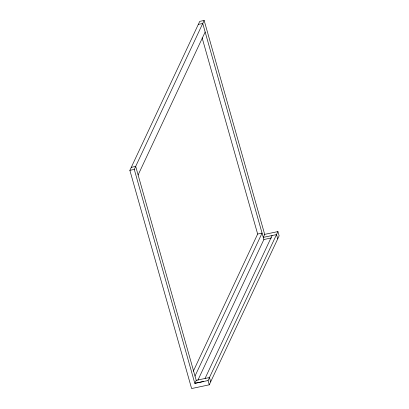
<?xml version="1.0" encoding="UTF-8"?>
<svg xmlns="http://www.w3.org/2000/svg" width="409" height="409" viewBox="0 0 409 409"><rect width="100%" height="100%" fill="white"/><g stroke="black" fill="none" stroke-linecap="round" stroke-linejoin="round"><path stroke-width="0.61" d="M264.684 234.377L277.926 231.581L279.137 235.86L209.265 384.818L191.611 388.55L129.863 170.343L199.735 21.386L204.152 20.45L264.684 234.377L263.273 237.389L276.515 234.587L277.726 238.866M277.926 231.581L208.053 380.539L194.812 383.34L134.275 169.408L204.152 20.45M138.109 174.96L205.16 32.014M193.304 371.219L257.65 234.04L202.133 37.853M203.641 381.479L194.812 383.34L196.228 380.334L195.011 376.05L262.062 233.11L257.65 234.04M197.91 380.155L263.877 239.521L202.736 23.461L198.324 24.392M205.052 378.463L272.103 235.523M131.274 167.332L135.691 166.402L195.011 376.05M129.863 170.343L134.275 169.408M263.877 239.521L271.525 237.9M196.228 380.334L209.464 377.527L210.676 381.807M208.053 380.539L209.265 384.818"/></g></svg>
